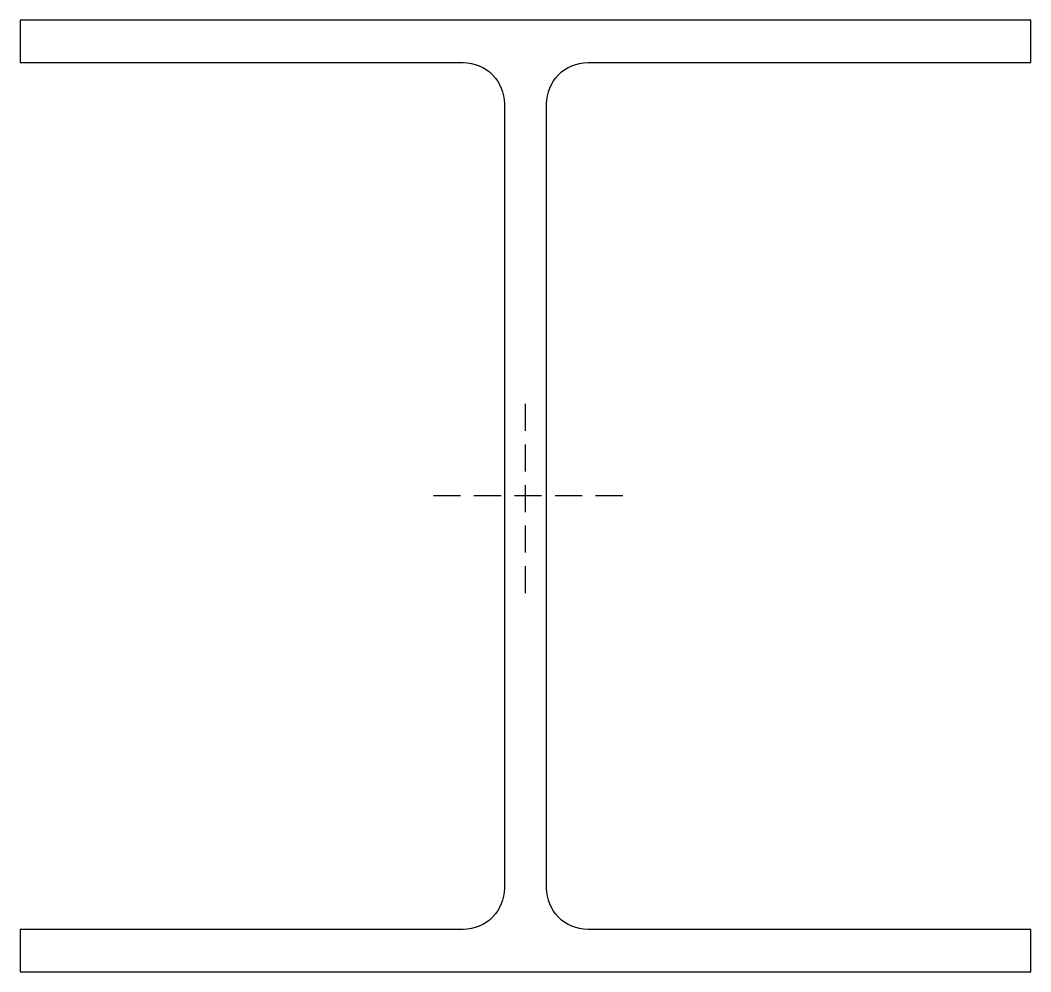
# Model space of a CAD drawing. Header units: millimetres. Extents: x -187 to 187, y -176 to 176.
import ezdxf

# ---------------------------------------------------------------- set-up
doc = ezdxf.new("R2010")
doc.units = ezdxf.units.MM
doc.linetypes.add('DASHED', pattern=[0.75, 0.5, -0.25])
doc.layers.add('ref', color=251, linetype='Continuous', plot=False)

msp = doc.modelspace()

# ---------------------------------------------------------------- linework, layer by layer
msp.add_lwpolyline([(-23, 160.3, -0.414214), (-7.8, 145.1), (-7.8, -145.1, -0.414214), (-23, -160.3), (-186.9, -160.3), (-186.9, -176), (186.9, -176), (186.9, -160.3), (23, -160.3, -0.414214), (7.8, -145.1), (7.8, 145.1, -0.414214), (23, 160.3), (186.9, 160.3), (186.9, 176), (-186.9, 176), (-186.9, 160.3)], format="xyb", close=True)
at = {"layer": 'ref', "linetype": 'DASHED', "ltscale": 20}
for p, q in [((0, -35.95), (0, 35.95)), ((35.95, 0), (-35.95, 0))]:
    msp.add_line(p, q, dxfattribs=at)

doc.saveas('drawing.dxf')
